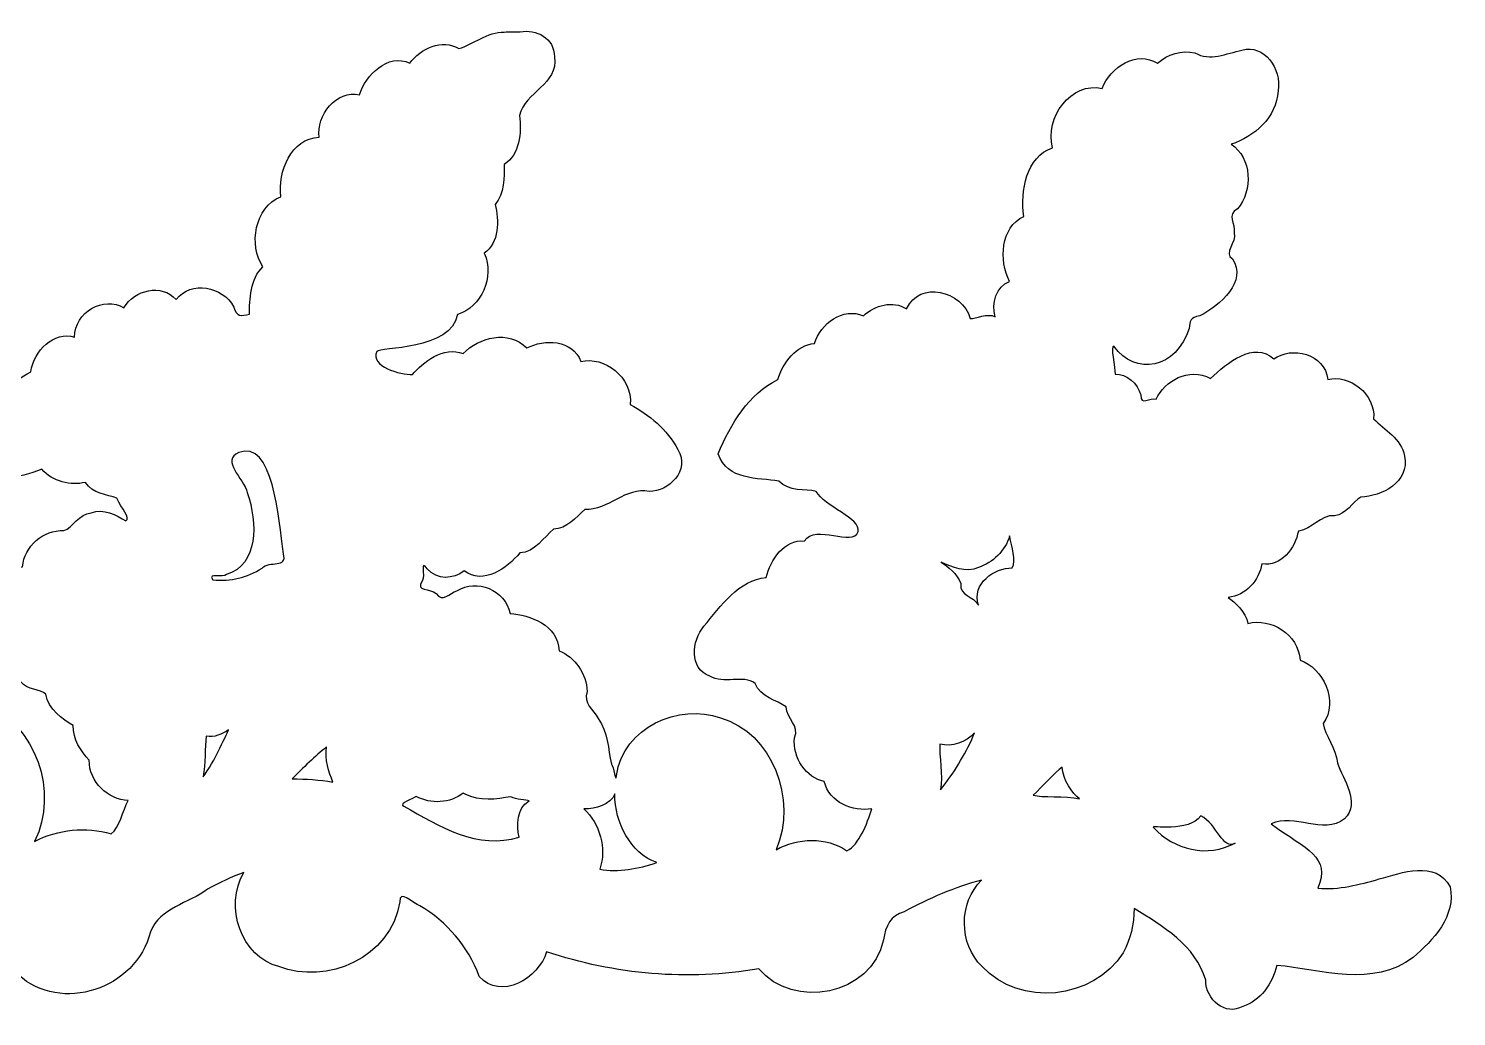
# Model space of a CAD drawing. Header units: centimetres. Extents: x -13.1 to 12.9, y -10.2 to 9.6.
# Drawn here: x 0.71 to 12.85, y -10.25 to -1.85 of the extents above; entities that cross this region are included whole.
import ezdxf

# ---------------------------------------------------------------- set-up
doc = ezdxf.new("R2010")
doc.units = ezdxf.units.CM
doc.header["$MEASUREMENT"] = 0
doc.layers.add('Layer 1', color=7, linetype='Continuous')

msp = doc.modelspace()

# ---------------------------------------------------------------- linework, layer by layer
at = {"layer": 'Layer 1', "color": 13}
for points, knots in [([(11.27104, -8.6111), (11.46679, -8.52205), (11.71171, -8.70875), (11.89428, -8.57055), (11.89428, -8.57055), (12.03362, -8.42736), (11.88021, -8.23641), (11.83383, -8.09344), (11.83383, -8.09344), (11.82549, -7.97217), (11.7251, -7.85741), (11.71293, -7.76064), (11.71293, -7.76064), (11.84927, -7.56987), (11.71048, -7.28569), (11.51709, -7.2213), (11.51709, -7.2213), (11.50275, -6.99855), (11.26933, -6.8601), (11.07435, -6.91014), (11.07435, -6.91014), (11.05781, -6.81386), (10.96223, -6.72687), (10.90746, -6.68827), (10.90746, -6.68827), (11.05314, -6.67734), (11.17182, -6.54169), (11.19184, -6.40326), (11.19184, -6.40326), (11.3555, -6.43388), (11.4754, -6.26586), (11.50262, -6.12457), (11.50262, -6.12457), (11.6209, -6.11345), (11.68772, -5.9832), (11.81084, -5.9947), (11.81084, -5.9947), (11.90872, -5.98301), (11.96432, -5.87831), (12.03203, -5.8353), (12.03203, -5.8353), (12.20863, -5.83051), (12.45008, -5.7121), (12.40429, -5.48692), (12.40429, -5.48692), (12.37654, -5.3383), (12.2323, -5.26242), (12.14205, -5.17126), (12.14205, -5.17126), (12.15868, -4.95693), (11.93312, -4.79005), (11.75294, -4.83665), (11.75294, -4.83665), (11.72665, -4.61291), (11.44569, -4.55232), (11.29317, -4.66168), (11.29317, -4.66168), (11.12637, -4.50729), (10.89311, -4.69533), (10.75718, -4.82715), (10.75718, -4.82715), (10.56762, -4.7326), (10.36845, -4.84508), (10.29443, -5.0035), (10.29443, -5.0035), (10.24137, -4.98574), (10.15952, -5.06502), (10.16501, -4.96833), (10.16501, -4.96833), (10.13598, -4.86953), (10.04613, -4.78743), (9.94534, -4.79245), (9.94534, -4.79245), (9.94865, -4.73927), (9.90186, -4.54045), (9.93427, -4.55345), (9.93427, -4.55345), (10.11699, -4.81259), (10.46781, -4.74303), (10.57374, -4.40241), (10.57374, -4.40241), (10.58213, -4.34317), (10.58186, -4.30576), (10.66526, -4.29643), (10.66526, -4.29643), (10.83936, -4.20359), (11.07077, -4.00251), (10.94322, -3.81208), (10.94322, -3.81208), (10.86201, -3.76124), (10.97987, -3.67316), (10.9577, -3.59111), (10.9577, -3.59111), (10.96695, -3.51055), (10.89353, -3.4339), (10.98409, -3.38728), (10.98409, -3.38728), (11.11672, -3.23303), (11.1096, -2.94917), (10.93045, -2.83801), (10.93045, -2.83801), (11.12878, -2.77295), (11.31507, -2.61542), (11.33063, -2.38255), (11.33063, -2.38255), (11.36256, -2.19767), (11.21092, -1.98241), (11.02326, -2.03802), (11.02326, -2.03802), (10.89117, -2.06518), (10.75113, -2.13612), (10.62393, -2.06057), (10.62393, -2.06057), (10.51259, -2.03721), (10.39074, -2.06892), (10.30635, -2.14986), (10.30635, -2.14986), (10.12888, -2.03696), (9.90391, -2.18247), (9.83465, -2.36361), (9.83465, -2.36361), (9.5773, -2.30115), (9.34052, -2.61329), (9.41489, -2.86778), (9.41489, -2.86778), (9.18739, -2.94362), (9.14044, -3.23494), (9.16968, -3.45041), (9.16968, -3.45041), (8.97309, -3.54192), (8.95721, -3.82523), (9.04877, -4.00418), (9.04877, -4.00418), (8.93445, -4.04285), (8.89235, -4.19126), (8.92702, -4.30362), (8.92702, -4.30362), (8.85884, -4.26737), (8.76032, -4.32412), (8.71501, -4.31805), (8.71501, -4.31805), (8.64686, -4.08276), (8.28312, -3.99087), (8.17435, -4.23688), (8.17435, -4.23688), (8.05629, -4.16017), (7.90259, -4.20663), (7.80738, -4.2955), (7.80738, -4.2955), (7.635, -4.22035), (7.44257, -4.36034), (7.39102, -4.53), (7.39102, -4.53), (7.23676, -4.54548), (7.12496, -4.69014), (7.08025, -4.83755), (7.08025, -4.83755), (6.83391, -4.95905), (6.67892, -5.21177), (6.57364, -5.46798), (6.57364, -5.46798), (6.65033, -5.69668), (6.91189, -5.67067), (7.08961, -5.70068), (7.08961, -5.70068), (7.17237, -5.79307), (7.31292, -5.76525), (7.4072, -5.78726), (7.4072, -5.78726), (7.47109, -5.91644), (7.79413, -6.01798), (7.7614, -6.12908), (7.7614, -6.12908), (7.72201, -6.26276), (7.40065, -6.05813), (7.30503, -6.20935), (7.30503, -6.20935), (7.13512, -6.19087), (7.01565, -6.37187), (6.98233, -6.51871), (6.98233, -6.51871), (6.75071, -6.53923), (6.59316, -6.76015), (6.45189, -6.93359), (6.45189, -6.93359), (6.34688, -7.05581), (6.32548, -7.29419), (6.50127, -7.35839), (6.50127, -7.35839), (6.61894, -7.42903), (6.78625, -7.34212), (6.88697, -7.41881), (6.88697, -7.41881), (6.93339, -7.53408), (7.07135, -7.56301), (7.15007, -7.61723), (7.15007, -7.61723), (7.15424, -7.72068), (7.26885, -7.77985), (7.22244, -7.88149), (7.22244, -7.88149), (7.20223, -8.05183), (7.32447, -8.22505), (7.47361, -8.25218), (7.47361, -8.25218), (7.5184, -8.43378), (7.71747, -8.50998), (7.87805, -8.48577), (7.87805, -8.48577), (7.83752, -8.6132), (7.77281, -8.78779), (7.66689, -8.84113), (7.66689, -8.84113), (7.48974, -8.72087), (7.24972, -8.73057), (7.06577, -8.83211), (7.06577, -8.83211), (7.24991, -8.40759), (7.03043, -7.83656), (6.59408, -7.71193), (6.59408, -7.71193), (6.23899, -7.58924), (5.77065, -7.78536), (5.70858, -8.20528), (5.70858, -8.20528), (5.70464, -8.2754), (5.6861, -8.12079), (5.66601, -8.10427), (5.66601, -8.10427), (5.63766, -7.97676), (5.63819, -7.82922), (5.55362, -7.71825), (5.55362, -7.71825), (5.51102, -7.63986), (5.42515, -7.58809), (5.45996, -7.48826), (5.45996, -7.48826), (5.45554, -7.33601), (5.3553, -7.19556), (5.22241, -7.14193), (5.22241, -7.14193), (5.21259, -6.92077), (4.97127, -6.83585), (4.8052, -6.82536), (4.8052, -6.82536), (4.76272, -6.61985), (4.52255, -6.52987), (4.35394, -6.63145), (4.35394, -6.63145), (4.28878, -6.65468), (4.2331, -6.73314), (4.1777, -6.6558), (4.1777, -6.6558), (4.12638, -6.60471), (3.9932, -6.6466), (4.0602, -6.54396), (4.0602, -6.54396), (4.08472, -6.50392), (4.04127, -6.35381), (4.10107, -6.44565), (4.10107, -6.44565), (4.18692, -6.54408), (4.32165, -6.53347), (4.41525, -6.46369), (4.41525, -6.46369), (4.57785, -6.58557), (4.78109, -6.44152), (4.88865, -6.30947), (4.88865, -6.30947), (5.01695, -6.30799), (5.09257, -6.17401), (5.17473, -6.10834), (5.17473, -6.10834), (5.28553, -6.10678), (5.36705, -6.00636), (5.44038, -5.94239), (5.44038, -5.94239), (5.6378, -5.95004), (5.78577, -5.74709), (5.987, -5.78816), (5.987, -5.78816), (6.14954, -5.7919), (6.34083, -5.60735), (6.22966, -5.43281), (6.22966, -5.43281), (6.14296, -5.25937), (5.98393, -5.13778), (5.82693, -5.0486), (5.82693, -5.0486), (5.84255, -4.81601), (5.60705, -4.63537), (5.40632, -4.68422), (5.40632, -4.68422), (5.33682, -4.49515), (5.09465, -4.49082), (4.94739, -4.56878), (4.94739, -4.56878), (4.79349, -4.40905), (4.53746, -4.48044), (4.40758, -4.61658), (4.40758, -4.61658), (4.24268, -4.54883), (4.0603, -4.69124), (3.97675, -4.79516), (3.97675, -4.79516), (3.87142, -4.79809), (3.61431, -4.72344), (3.67364, -4.59944), (3.67364, -4.59944), (3.69241, -4.56022), (4.30884, -4.59172), (4.3582, -4.28468), (4.3582, -4.28468), (4.56026, -4.22236), (4.67724, -3.9651), (4.58639, -3.76428), (4.58639, -3.76428), (4.71283, -3.6761), (4.71395, -3.48423), (4.67834, -3.3485), (4.67834, -3.3485), (4.75453, -3.25544), (4.75976, -3.12074), (4.75497, -3.00848), (4.75497, -3.00848), (4.89061, -2.92551), (4.9019, -2.73976), (4.88524, -2.5927), (4.88524, -2.5927), (4.93216, -2.3888), (5.21764, -2.33178), (5.18239, -2.09484), (5.18239, -2.09484), (5.18259, -1.93524), (5.02525, -1.85441), (4.8912, -1.88289), (4.8912, -1.88289), (4.84602, -1.88359), (4.80091, -1.88234), (4.75582, -1.88379), (4.75582, -1.88379), (4.61453, -1.87983), (4.48719, -1.99303), (4.37012, -2.02359), (4.37012, -2.02359), (4.22716, -1.94068), (4.04522, -2.02372), (3.95377, -2.14805), (3.95377, -2.14805), (3.76628, -2.06102), (3.5777, -2.25011), (3.5272, -2.41682), (3.5272, -2.41682), (3.32984, -2.37062), (3.15846, -2.59408), (3.18236, -2.77849), (3.18236, -2.77849), (2.94655, -2.78554), (2.82947, -3.07306), (2.85796, -3.28356), (2.85796, -3.28356), (2.63564, -3.37086), (2.58228, -3.69674), (2.70556, -3.87882), (2.70556, -3.87882), (2.59776, -3.97757), (2.59086, -4.1614), (2.59147, -4.28197), (2.59147, -4.28197), (2.5214, -4.29834), (2.47968, -4.30371), (2.45949, -4.22064), (2.45949, -4.22064), (2.36214, -4.04374), (2.09702, -3.99286), (1.96736, -4.15661), (1.96736, -4.15661), (1.84395, -4.01818), (1.61531, -4.07466), (1.52461, -4.22696), (1.52461, -4.22696), (1.35383, -4.12677), (1.10375, -4.26211), (1.10571, -4.47678), (1.10571, -4.47678), (0.92675, -4.42307), (0.76028, -4.59189), (0.73363, -4.77081), (0.73363, -4.77081), (0.57458, -4.86523), (0.38657, -4.95613), (0.31557, -5.15322), (0.31557, -5.15322), (0.21393, -5.33556), (0.27546, -5.65398), (0.5097, -5.66099), (0.5097, -5.66099), (0.6186, -5.67456), (0.73093, -5.63595), (0.82644, -5.59786), (0.82644, -5.59786), (0.91848, -5.70752), (1.07603, -5.73985), (1.19681, -5.7115), (1.19681, -5.7115), (1.25726, -5.80488), (1.38117, -5.81777), (1.46501, -5.84408), (1.46501, -5.84408), (1.50487, -5.94079), (1.58153, -6.00569), (1.54079, -6.03889), (1.54079, -6.03889), (1.46184, -5.99055), (1.35036, -5.92666), (1.24534, -5.96945), (1.24534, -5.96945), (1.1442, -5.9771), (1.08864, -6.09451), (1.01375, -6.12097), (1.01375, -6.12097), (0.84315, -6.11241), (0.67581, -6.25358), (0.66381, -6.42852), (0.66381, -6.42852), (0.44246, -6.44531), (0.26299, -6.66443), (0.2134, -6.88488), (0.2134, -6.88488), (0.14821, -7.07692), (0.34071, -7.20536), (0.49693, -7.21498), (0.49693, -7.21498), (0.60455, -7.20067), (0.56173, -7.36076), (0.64933, -7.40529), (0.64933, -7.40529), (0.70152, -7.47478), (0.81573, -7.46919), (0.86134, -7.50991), (0.86134, -7.50991), (0.88114, -7.64051), (1.0022, -7.72426), (1.09379, -7.77687), (1.09379, -7.77687), (1.08909, -7.89303), (1.16029, -7.99673), (1.23001, -8.0718), (1.23001, -8.0718), (1.22595, -8.25738), (1.39264, -8.40762), (1.56037, -8.41362), (1.56037, -8.41362), (1.5133, -8.50263), (1.48856, -8.64491), (1.41648, -8.69682), (1.41648, -8.69682), (1.20176, -8.63435), (0.96542, -8.65772), (0.76598, -8.76176), (0.76598, -8.76176), (0.97415, -8.34067), (0.77252, -7.77296), (0.35559, -7.60371), (0.35559, -7.60371), (-0.00918, -7.42459), (-0.54517, -7.58728), (-0.64485, -8.03392), (-0.64485, -8.03392), (-0.72207, -8.36013), (-0.55092, -8.79061), (-0.20125, -8.81587), (-0.20125, -8.81587), (-0.14653, -8.82668), (-0.0236, -8.80134), (-0.02075, -8.80866), (-0.02075, -8.80866), (-0.16776, -8.94354), (-0.37773, -8.94469), (-0.53672, -9.04135), (-0.53672, -9.04135), (-0.67709, -9.19782), (-0.60212, -9.43919), (-0.60313, -9.62939), (-0.60313, -9.62939), (-0.55167, -9.82715), (-0.33017, -9.83036), (-0.17316, -9.82601), (-0.17316, -9.82601), (0.09105, -9.84999), (0.37919, -9.79682), (0.6272, -9.89546), (0.6272, -9.89546), (0.9878, -10.22412), (1.62784, -10.02281), (1.74939, -9.53019), (1.74939, -9.53019), (1.83114, -9.32411), (2.0736, -9.28973), (2.23516, -9.16806), (2.23516, -9.16806), (2.33464, -9.11418), (2.4422, -9.06098), (2.54464, -9.02512), (2.54464, -9.02512), (2.373, -9.31391), (2.52144, -9.74484), (2.84094, -9.82601), (2.84094, -9.82601), (3.24616, -9.98173), (3.79404, -9.75558), (3.86947, -9.27404), (3.86947, -9.27404), (3.86195, -9.16314), (3.98267, -9.29058), (4.03976, -9.30922), (4.03976, -9.30922), (4.26736, -9.44446), (4.44871, -9.65077), (4.54296, -9.90899), (4.54296, -9.90899), (4.72526, -10.1176), (5.05008, -9.92446), (5.11513, -9.69974), (5.11513, -9.69974), (5.69389, -9.89421), (6.32018, -9.9476), (6.91847, -9.84495), (6.91847, -9.84495), (7.21006, -10.19429), (7.87432, -10.07278), (7.97766, -9.59783), (7.97766, -9.59783), (7.9943, -9.48142), (8.04036, -9.38949), (8.15476, -9.35972), (8.15476, -9.35972), (8.36427, -9.24767), (8.58313, -9.14939), (8.81122, -9.09005), (8.81122, -9.09005), (8.61552, -9.28259), (8.61619, -9.63324), (8.81548, -9.82421), (8.81548, -9.82421), (9.13399, -10.17372), (9.76106, -10.10801), (10.01345, -9.70786), (10.01345, -9.70786), (10.0768, -9.59445), (10.1058, -9.46284), (10.10711, -9.33176), (10.10711, -9.33176), (10.34756, -9.4811), (10.63153, -9.64404), (10.71504, -9.94146), (10.71504, -9.94146), (10.71523, -10.10658), (10.88271, -10.24918), (11.03092, -10.16333), (11.03092, -10.16333), (11.17856, -10.11771), (11.28349, -9.97031), (11.31871, -9.81519), (11.31871, -9.81519), (11.69418, -9.84965), (12.14043, -10.0076), (12.47676, -9.7477), (12.47676, -9.7477), (12.64447, -9.60749), (12.84552, -9.39181), (12.7917, -9.14778), (12.7917, -9.14778), (12.66735, -8.91788), (12.37937, -9.02852), (12.18973, -9.08103), (12.18973, -9.08103), (12.01997, -9.12722), (11.84556, -9.17701), (11.66865, -9.1595), (11.66865, -9.1595), (11.78173, -8.88815), (11.57194, -8.83416), (11.27104, -8.6111)], [0, 0, 0, 0, 0.0068027210884354, 0.0068027210884354, 0.0068027210884354, 0.0068027210884354, 0.0136054421768707, 0.0136054421768707, 0.0136054421768707, 0.0136054421768707, 0.0204081632653061, 0.0204081632653061, 0.0204081632653061, 0.0204081632653061, 0.0272108843537415, 0.0272108843537415, 0.0272108843537415, 0.0272108843537415, 0.0340136054421769, 0.0340136054421769, 0.0340136054421769, 0.0340136054421769, 0.0408163265306122, 0.0408163265306122, 0.0408163265306122, 0.0408163265306122, 0.0476190476190476, 0.0476190476190476, 0.0476190476190476, 0.0476190476190476, 0.054421768707483, 0.054421768707483, 0.054421768707483, 0.054421768707483, 0.0612244897959184, 0.0612244897959184, 0.0612244897959184, 0.0612244897959184, 0.0680272108843537, 0.0680272108843537, 0.0680272108843537, 0.0680272108843537, 0.0748299319727891, 0.0748299319727891, 0.0748299319727891, 0.0748299319727891, 0.0816326530612245, 0.0816326530612245, 0.0816326530612245, 0.0816326530612245, 0.0884353741496599, 0.0884353741496599, 0.0884353741496599, 0.0884353741496599, 0.0952380952380952, 0.0952380952380952, 0.0952380952380952, 0.0952380952380952, 0.1020408163265306, 0.1020408163265306, 0.1020408163265306, 0.1020408163265306, 0.108843537414966, 0.108843537414966, 0.108843537414966, 0.108843537414966, 0.1156462585034014, 0.1156462585034014, 0.1156462585034014, 0.1156462585034014, 0.1224489795918367, 0.1224489795918367, 0.1224489795918367, 0.1224489795918367, 0.1292517006802721, 0.1292517006802721, 0.1292517006802721, 0.1292517006802721, 0.1360544217687075, 0.1360544217687075, 0.1360544217687075, 0.1360544217687075, 0.1428571428571428, 0.1428571428571428, 0.1428571428571428, 0.1428571428571428, 0.1496598639455782, 0.1496598639455782, 0.1496598639455782, 0.1496598639455782, 0.1564625850340136, 0.1564625850340136, 0.1564625850340136, 0.1564625850340136, 0.163265306122449, 0.163265306122449, 0.163265306122449, 0.163265306122449, 0.1700680272108843, 0.1700680272108843, 0.1700680272108843, 0.1700680272108843, 0.1768707482993197, 0.1768707482993197, 0.1768707482993197, 0.1768707482993197, 0.1836734693877551, 0.1836734693877551, 0.1836734693877551, 0.1836734693877551, 0.1904761904761905, 0.1904761904761905, 0.1904761904761905, 0.1904761904761905, 0.1972789115646258, 0.1972789115646258, 0.1972789115646258, 0.1972789115646258, 0.2040816326530612, 0.2040816326530612, 0.2040816326530612, 0.2040816326530612, 0.2108843537414966, 0.2108843537414966, 0.2108843537414966, 0.2108843537414966, 0.217687074829932, 0.217687074829932, 0.217687074829932, 0.217687074829932, 0.2244897959183673, 0.2244897959183673, 0.2244897959183673, 0.2244897959183673, 0.2312925170068027, 0.2312925170068027, 0.2312925170068027, 0.2312925170068027, 0.2380952380952381, 0.2380952380952381, 0.2380952380952381, 0.2380952380952381, 0.2448979591836735, 0.2448979591836735, 0.2448979591836735, 0.2448979591836735, 0.2517006802721088, 0.2517006802721088, 0.2517006802721088, 0.2517006802721088, 0.2585034013605442, 0.2585034013605442, 0.2585034013605442, 0.2585034013605442, 0.2653061224489796, 0.2653061224489796, 0.2653061224489796, 0.2653061224489796, 0.272108843537415, 0.272108843537415, 0.272108843537415, 0.272108843537415, 0.2789115646258503, 0.2789115646258503, 0.2789115646258503, 0.2789115646258503, 0.2857142857142857, 0.2857142857142857, 0.2857142857142857, 0.2857142857142857, 0.2925170068027211, 0.2925170068027211, 0.2925170068027211, 0.2925170068027211, 0.2993197278911565, 0.2993197278911565, 0.2993197278911565, 0.2993197278911565, 0.3061224489795918, 0.3061224489795918, 0.3061224489795918, 0.3061224489795918, 0.3129251700680272, 0.3129251700680272, 0.3129251700680272, 0.3129251700680272, 0.3197278911564626, 0.3197278911564626, 0.3197278911564626, 0.3197278911564626, 0.3265306122448979, 0.3265306122448979, 0.3265306122448979, 0.3265306122448979, 0.3333333333333333, 0.3333333333333333, 0.3333333333333333, 0.3333333333333333, 0.3401360544217687, 0.3401360544217687, 0.3401360544217687, 0.3401360544217687, 0.3469387755102041, 0.3469387755102041, 0.3469387755102041, 0.3469387755102041, 0.3537414965986395, 0.3537414965986395, 0.3537414965986395, 0.3537414965986395, 0.3605442176870748, 0.3605442176870748, 0.3605442176870748, 0.3605442176870748, 0.3673469387755102, 0.3673469387755102, 0.3673469387755102, 0.3673469387755102, 0.3741496598639456, 0.3741496598639456, 0.3741496598639456, 0.3741496598639456, 0.3809523809523809, 0.3809523809523809, 0.3809523809523809, 0.3809523809523809, 0.3877551020408163, 0.3877551020408163, 0.3877551020408163, 0.3877551020408163, 0.3945578231292517, 0.3945578231292517, 0.3945578231292517, 0.3945578231292517, 0.4013605442176871, 0.4013605442176871, 0.4013605442176871, 0.4013605442176871, 0.4081632653061225, 0.4081632653061225, 0.4081632653061225, 0.4081632653061225, 0.4149659863945578, 0.4149659863945578, 0.4149659863945578, 0.4149659863945578, 0.4217687074829932, 0.4217687074829932, 0.4217687074829932, 0.4217687074829932, 0.4285714285714285, 0.4285714285714285, 0.4285714285714285, 0.4285714285714285, 0.4353741496598639, 0.4353741496598639, 0.4353741496598639, 0.4353741496598639, 0.4421768707482993, 0.4421768707482993, 0.4421768707482993, 0.4421768707482993, 0.4489795918367347, 0.4489795918367347, 0.4489795918367347, 0.4489795918367347, 0.4557823129251701, 0.4557823129251701, 0.4557823129251701, 0.4557823129251701, 0.4625850340136055, 0.4625850340136055, 0.4625850340136055, 0.4625850340136055, 0.4693877551020408, 0.4693877551020408, 0.4693877551020408, 0.4693877551020408, 0.4761904761904762, 0.4761904761904762, 0.4761904761904762, 0.4761904761904762, 0.4829931972789115, 0.4829931972789115, 0.4829931972789115, 0.4829931972789115, 0.4897959183673469, 0.4897959183673469, 0.4897959183673469, 0.4897959183673469, 0.4965986394557823, 0.4965986394557823, 0.4965986394557823, 0.4965986394557823, 0.5034013605442177, 0.5034013605442177, 0.5034013605442177, 0.5034013605442177, 0.5102040816326531, 0.5102040816326531, 0.5102040816326531, 0.5102040816326531, 0.5170068027210885, 0.5170068027210885, 0.5170068027210885, 0.5170068027210885, 0.5238095238095238, 0.5238095238095238, 0.5238095238095238, 0.5238095238095238, 0.5306122448979592, 0.5306122448979592, 0.5306122448979592, 0.5306122448979592, 0.5374149659863946, 0.5374149659863946, 0.5374149659863946, 0.5374149659863946, 0.54421768707483, 0.54421768707483, 0.54421768707483, 0.54421768707483, 0.5510204081632653, 0.5510204081632653, 0.5510204081632653, 0.5510204081632653, 0.5578231292517006, 0.5578231292517006, 0.5578231292517006, 0.5578231292517006, 0.564625850340136, 0.564625850340136, 0.564625850340136, 0.564625850340136, 0.5714285714285714, 0.5714285714285714, 0.5714285714285714, 0.5714285714285714, 0.5782312925170068, 0.5782312925170068, 0.5782312925170068, 0.5782312925170068, 0.5850340136054422, 0.5850340136054422, 0.5850340136054422, 0.5850340136054422, 0.5918367346938775, 0.5918367346938775, 0.5918367346938775, 0.5918367346938775, 0.5986394557823129, 0.5986394557823129, 0.5986394557823129, 0.5986394557823129, 0.6054421768707483, 0.6054421768707483, 0.6054421768707483, 0.6054421768707483, 0.6122448979591837, 0.6122448979591837, 0.6122448979591837, 0.6122448979591837, 0.6190476190476191, 0.6190476190476191, 0.6190476190476191, 0.6190476190476191, 0.6258503401360545, 0.6258503401360545, 0.6258503401360545, 0.6258503401360545, 0.6326530612244898, 0.6326530612244898, 0.6326530612244898, 0.6326530612244898, 0.6394557823129252, 0.6394557823129252, 0.6394557823129252, 0.6394557823129252, 0.6462585034013606, 0.6462585034013606, 0.6462585034013606, 0.6462585034013606, 0.6530612244897959, 0.6530612244897959, 0.6530612244897959, 0.6530612244897959, 0.6598639455782312, 0.6598639455782312, 0.6598639455782312, 0.6598639455782312, 0.6666666666666666, 0.6666666666666666, 0.6666666666666666, 0.6666666666666666, 0.673469387755102, 0.673469387755102, 0.673469387755102, 0.673469387755102, 0.6802721088435374, 0.6802721088435374, 0.6802721088435374, 0.6802721088435374, 0.6870748299319728, 0.6870748299319728, 0.6870748299319728, 0.6870748299319728, 0.6938775510204082, 0.6938775510204082, 0.6938775510204082, 0.6938775510204082, 0.7006802721088435, 0.7006802721088435, 0.7006802721088435, 0.7006802721088435, 0.7074829931972789, 0.7074829931972789, 0.7074829931972789, 0.7074829931972789, 0.7142857142857143, 0.7142857142857143, 0.7142857142857143, 0.7142857142857143, 0.7210884353741497, 0.7210884353741497, 0.7210884353741497, 0.7210884353741497, 0.7278911564625851, 0.7278911564625851, 0.7278911564625851, 0.7278911564625851, 0.7346938775510204, 0.7346938775510204, 0.7346938775510204, 0.7346938775510204, 0.7414965986394558, 0.7414965986394558, 0.7414965986394558, 0.7414965986394558, 0.7482993197278912, 0.7482993197278912, 0.7482993197278912, 0.7482993197278912, 0.7551020408163265, 0.7551020408163265, 0.7551020408163265, 0.7551020408163265, 0.7619047619047619, 0.7619047619047619, 0.7619047619047619, 0.7619047619047619, 0.7687074829931972, 0.7687074829931972, 0.7687074829931972, 0.7687074829931972, 0.7755102040816326, 0.7755102040816326, 0.7755102040816326, 0.7755102040816326, 0.782312925170068, 0.782312925170068, 0.782312925170068, 0.782312925170068, 0.7891156462585034, 0.7891156462585034, 0.7891156462585034, 0.7891156462585034, 0.7959183673469388, 0.7959183673469388, 0.7959183673469388, 0.7959183673469388, 0.8027210884353742, 0.8027210884353742, 0.8027210884353742, 0.8027210884353742, 0.8095238095238095, 0.8095238095238095, 0.8095238095238095, 0.8095238095238095, 0.8163265306122449, 0.8163265306122449, 0.8163265306122449, 0.8163265306122449, 0.8231292517006803, 0.8231292517006803, 0.8231292517006803, 0.8231292517006803, 0.8299319727891157, 0.8299319727891157, 0.8299319727891157, 0.8299319727891157, 0.8367346938775511, 0.8367346938775511, 0.8367346938775511, 0.8367346938775511, 0.8435374149659864, 0.8435374149659864, 0.8435374149659864, 0.8435374149659864, 0.8503401360544217, 0.8503401360544217, 0.8503401360544217, 0.8503401360544217, 0.8571428571428571, 0.8571428571428571, 0.8571428571428571, 0.8571428571428571, 0.8639455782312925, 0.8639455782312925, 0.8639455782312925, 0.8639455782312925, 0.8707482993197279, 0.8707482993197279, 0.8707482993197279, 0.8707482993197279, 0.8775510204081632, 0.8775510204081632, 0.8775510204081632, 0.8775510204081632, 0.8843537414965986, 0.8843537414965986, 0.8843537414965986, 0.8843537414965986, 0.891156462585034, 0.891156462585034, 0.891156462585034, 0.891156462585034, 0.8979591836734694, 0.8979591836734694, 0.8979591836734694, 0.8979591836734694, 0.9047619047619048, 0.9047619047619048, 0.9047619047619048, 0.9047619047619048, 0.9115646258503401, 0.9115646258503401, 0.9115646258503401, 0.9115646258503401, 0.9183673469387755, 0.9183673469387755, 0.9183673469387755, 0.9183673469387755, 0.9251700680272109, 0.9251700680272109, 0.9251700680272109, 0.9251700680272109, 0.9319727891156463, 0.9319727891156463, 0.9319727891156463, 0.9319727891156463, 0.9387755102040817, 0.9387755102040817, 0.9387755102040817, 0.9387755102040817, 0.9455782312925171, 0.9455782312925171, 0.9455782312925171, 0.9455782312925171, 0.9523809523809523, 0.9523809523809523, 0.9523809523809523, 0.9523809523809523, 0.9591836734693877, 0.9591836734693877, 0.9591836734693877, 0.9591836734693877, 0.9659863945578231, 0.9659863945578231, 0.9659863945578231, 0.9659863945578231, 0.9727891156462585, 0.9727891156462585, 0.9727891156462585, 0.9727891156462585, 0.9795918367346939, 0.9795918367346939, 0.9795918367346939, 0.9795918367346939, 0.9863945578231292, 0.9863945578231292, 0.9863945578231292, 0.9863945578231292, 1, 1, 1, 1]), ([(2.87925, -6.31668), (2.91627, -6.44809), (2.75877, -6.36882), (2.6996, -6.44114), (2.6996, -6.44114), (2.56678, -6.52009), (2.43523, -6.55464), (2.27899, -6.53855), (2.27899, -6.53855), (2.23362, -6.47184), (2.36552, -6.52721), (2.39649, -6.49345), (2.39649, -6.49345), (2.66843, -6.40953), (2.65998, -6.05845), (2.57277, -5.79718), (2.57277, -5.79718), (2.53864, -5.67396), (2.34623, -5.52295), (2.50121, -5.45806), (2.50121, -5.45806), (2.7854, -5.33907), (2.84292, -6.01258), (2.87925, -6.31668)], [0, 0, 0, 0, 0.1428571428571428, 0.1428571428571428, 0.1428571428571428, 0.1428571428571428, 0.2857142857142857, 0.2857142857142857, 0.2857142857142857, 0.2857142857142857, 0.4285714285714285, 0.4285714285714285, 0.4285714285714285, 0.4285714285714285, 0.5714285714285714, 0.5714285714285714, 0.5714285714285714, 0.5714285714285714, 0.7142857142857143, 0.7142857142857143, 0.7142857142857143, 0.7142857142857143, 1, 1, 1, 1]), ([(9.05133, -6.17328), (9.06682, -6.25373), (9.10722, -6.3762), (9.07176, -6.43754), (9.07176, -6.43754), (8.9191, -6.43542), (8.72622, -6.5713), (8.78398, -6.75411), (8.78398, -6.75411), (8.74226, -6.67424), (8.6229, -6.68057), (8.63412, -6.56922), (8.63412, -6.56922), (8.60637, -6.48895), (8.51971, -6.4241), (8.46809, -6.38883), (8.46809, -6.38883), (8.55999, -6.42945), (8.67731, -6.48351), (8.78483, -6.43303), (8.78483, -6.43303), (8.90523, -6.39338), (9.01221, -6.29458), (9.04962, -6.16516), (9.04962, -6.16516), (9.04962, -6.16516), (9.05133, -6.17328), (9.05133, -6.17328)], [0, 0, 0, 0, 0.125, 0.125, 0.125, 0.125, 0.25, 0.25, 0.25, 0.25, 0.375, 0.375, 0.375, 0.375, 0.5, 0.5, 0.5, 0.5, 0.625, 0.625, 0.625, 0.625, 0.75, 0.75, 0.75, 0.75, 1, 1, 1, 1]), ([(2.1981, -8.2134), (2.21932, -8.10359), (2.20914, -7.96099), (2.2245, -7.86706), (2.2245, -7.86706), (2.29131, -7.88126), (2.3587, -7.8524), (2.41351, -7.81385), (2.41351, -7.81385), (2.41351, -7.81385), (2.2868, -8.09909), (2.1981, -8.2134)], [0, 0, 0, 0, 0.25, 0.25, 0.25, 0.25, 0.5, 0.5, 0.5, 0.5, 1, 1, 1, 1]), ([(8.74055, -7.86436), (8.67021, -8.0313), (8.57158, -8.18402), (8.46213, -8.32433), (8.46213, -8.32433), (8.48326, -8.20114), (8.4497, -8.02979), (8.45702, -7.93561), (8.45702, -7.93561), (8.56174, -7.96096), (8.67706, -7.92125), (8.75077, -7.84001), (8.75077, -7.84001), (8.75077, -7.84001), (8.74055, -7.86436), (8.74055, -7.86436)], [0, 0, 0, 0, 0.2, 0.2, 0.2, 0.2, 0.4, 0.4, 0.4, 0.4, 0.6, 0.6, 0.6, 0.6, 1, 1, 1, 1]), ([(3.24622, -7.95906), (3.23048, -8.06133), (3.26287, -8.17519), (3.30071, -8.25759), (3.30071, -8.25759), (3.18638, -8.23764), (3.07027, -8.2306), (2.95418, -8.23053), (2.95418, -8.23053), (3.04426, -8.13682), (3.15069, -8.03642), (3.24622, -7.95906)], [0, 0, 0, 0, 0.25, 0.25, 0.25, 0.25, 0.5, 0.5, 0.5, 0.5, 1, 1, 1, 1]), ([(9.49578, -8.12952), (9.4987, -8.23696), (9.58411, -8.35671), (9.64308, -8.40099), (9.64308, -8.40099), (9.5246, -8.37209), (9.3205, -8.39178), (9.24971, -8.36853), (9.24971, -8.36853), (9.33022, -8.29722), (9.43158, -8.17436), (9.49578, -8.12952)], [0, 0, 0, 0, 0.25, 0.25, 0.25, 0.25, 0.5, 0.5, 0.5, 0.5, 1, 1, 1, 1]), ([(4.42461, -8.35951), (4.54571, -8.42526), (4.69143, -8.4038), (4.81287, -8.38205), (4.81287, -8.38205), (4.85747, -8.40837), (4.94434, -8.40779), (4.96613, -8.41633), (4.96613, -8.41633), (4.86353, -8.48181), (4.85758, -8.62304), (4.88269, -8.72478), (4.88269, -8.72478), (4.53648, -8.83619), (4.19771, -8.63403), (3.90353, -8.46142), (3.90353, -8.46142), (3.84986, -8.4439), (3.98846, -8.39345), (4.00741, -8.38025), (4.00741, -8.38025), (4.13262, -8.44526), (4.29488, -8.44056), (4.40758, -8.35139), (4.40758, -8.35139), (4.40758, -8.35139), (4.42461, -8.35951), (4.42461, -8.35951)], [0, 0, 0, 0, 0.125, 0.125, 0.125, 0.125, 0.25, 0.25, 0.25, 0.25, 0.375, 0.375, 0.375, 0.375, 0.5, 0.5, 0.5, 0.5, 0.625, 0.625, 0.625, 0.625, 0.75, 0.75, 0.75, 0.75, 1, 1, 1, 1]), ([(5.69411, -8.3586), (5.69583, -8.60089), (5.82597, -8.86086), (6.05086, -8.94214), (6.05086, -8.94214), (5.89798, -8.99434), (5.72202, -9.02528), (5.56724, -8.99896), (5.56724, -8.99896), (5.63, -8.81948), (5.56587, -8.60974), (5.43271, -8.48577), (5.43271, -8.48577), (5.53003, -8.49038), (5.66041, -8.44874), (5.69411, -8.3586)], [0, 0, 0, 0, 0.2, 0.2, 0.2, 0.2, 0.4, 0.4, 0.4, 0.4, 0.6, 0.6, 0.6, 0.6, 1, 1, 1, 1]), ([(10.96495, -8.77568), (10.73184, -8.90503), (10.44396, -8.83268), (10.27118, -8.64251), (10.27118, -8.64251), (10.23464, -8.62313), (10.57755, -8.68713), (10.67332, -8.5453), (10.67332, -8.5453), (10.81395, -8.6138), (10.85919, -8.84052), (10.96495, -8.77568)], [0, 0, 0, 0, 0.25, 0.25, 0.25, 0.25, 0.5, 0.5, 0.5, 0.5, 1, 1, 1, 1])]:
    msp.add_open_spline(points, degree=3, knots=knots, dxfattribs=at)

doc.saveas('drawing.dxf')
